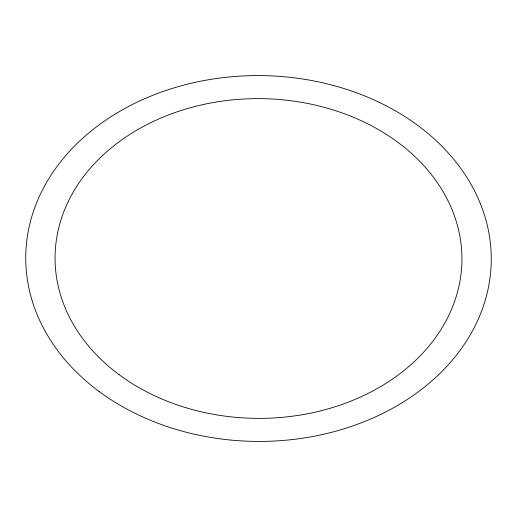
<?xml version="1.0" encoding="UTF-8"?>
<svg xmlns="http://www.w3.org/2000/svg" width="517" height="517" viewBox="0 0 517 517"><rect width="100%" height="100%" fill="white"/><g stroke="black" fill="none" stroke-linecap="round" stroke-linejoin="round"><path stroke-width="0.78" d="M99.057 391.447A232.76 182.915 0.3 0 0 485.075 300.836A232.76 182.915 0.3 0 0 191.361 83.224A232.76 182.915 0.3 0 0 99.057 391.447M119.149 374.696A203.433 159.869 0.3 0 0 456.53 295.498A203.433 159.869 0.3 0 0 199.82 105.306A203.433 159.869 0.3 0 0 119.149 374.696"/></g></svg>
